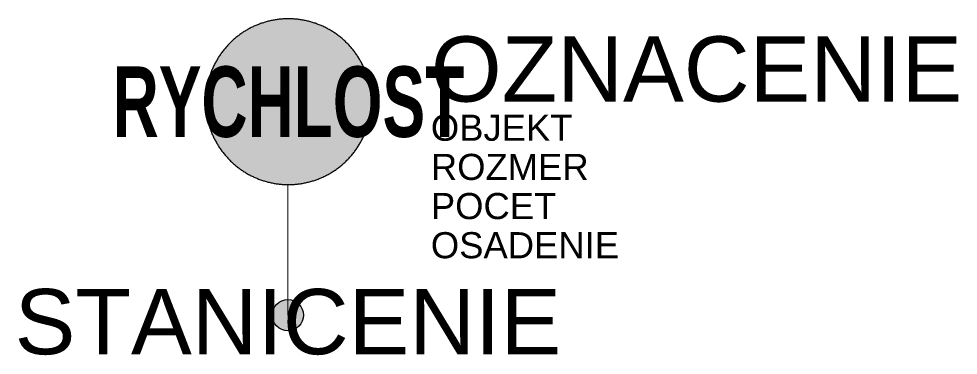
# Model space of a CAD drawing. Header units: metres. Extents: x -10.3 to 25.7, y -1.5 to 11.3.
import ezdxf
from ezdxf.enums import TextEntityAlignment as Align

# ---------------------------------------------------------------- set-up
doc = ezdxf.new("R2010")
doc.units = ezdxf.units.M
doc.layers.get('Defpoints').update_dxf_attribs({"color": 140, "lineweight": 5})
doc.styles.add('DZ', font='arialbd.ttf')
doc.styles.get("Standard").update_dxf_attribs({"font": 'arial.ttf'})

msp = doc.modelspace()

# ---------------------------------------------------------------- hatches: boundary and pattern name
at = {"true_color": 0xf1efea}
msp.add_hatch(color=7, dxfattribs=at).paths.add_polyline_path([(3.194752500000051, 8.174892500000006), (3.194455500000005, 8.2143065), (3.193768499999807, 8.253702500000003), (3.192550499999927, 8.293020500000004), (3.190798499999802, 8.332263500000003), (3.188587499999814, 8.371506500000002), (3.185920500000067, 8.410596500000004), (3.182797500000108, 8.449689499999998), (3.179215499999829, 8.488626500000002), (3.175099499999762, 8.527563500000007), (3.170527499999936, 8.566350500000006), (3.165424499999974, 8.605059500000003), (3.159937500000071, 8.643693500000005), (3.153916499999925, 8.682249500000005), (3.14743950000002, 8.7206555), (3.140506499999903, 8.7589835), (3.133114499999921, 8.797161500000001), (3.125266499999727, 8.835261500000001), (3.116959499999668, 8.873208499999997), (3.108196499999851, 8.911002500000002), (3.098977499999821, 8.948721499999998), (3.089299499999926, 8.986365499999998), (3.079165499999819, 9.023778499999999), (3.068497499999923, 9.061116500000004), (3.057448499999738, 9.098226500000003), (3.04601849999972, 9.135258499999999), (3.034054499999913, 9.172140500000005), (3.021634499999893, 9.208791499999997), (3.008833500000039, 9.2453675), (2.995498499999941, 9.281715499999997), (2.98178250000001, 9.317988500000006), (2.96760749999976, 9.3540305), (2.953054499999782, 9.389844500000002), (2.938042499999939, 9.4255055), (2.922574499999884, 9.4610135), (2.906647499999965, 9.496371500000002), (2.890264499999832, 9.531423500000002), (2.873500499999865, 9.5664005), (2.856355500000065, 9.601071500000003), (2.838754500000052, 9.635589500000002), (2.820694499999719, 9.6698795), (2.802253500000008, 9.704016500000002), (2.783356500000083, 9.7378505), (2.76400049999984, 9.771528500000002), (2.744341499999793, 9.804981500000004), (2.724148499999957, 9.838128500000003), (2.703652499999864, 9.871122500000006), (2.682697499999906, 9.903813500000005), (2.661283500000083, 9.9363515), (2.639491500000078, 9.968583500000001), (2.617315499999679, 10.0005875), (2.594686500000082, 10.0322855), (2.571748500000014, 10.0637555), (2.54827949999981, 10.0949975), (2.524504499999695, 10.1259365), (2.500273499999823, 10.1565695), (2.475736500000041, 10.18697150000001), (2.450668499999667, 10.2171485), (2.425291499999732, 10.2469415), (2.399536500000069, 10.2765065), (2.373325499999739, 10.3057685), (2.346805499999848, 10.3347995), (2.319832499999849, 10.3634525), (2.292475499999911, 10.39179650000001), (2.264815499999715, 10.4198405), (2.236696500000109, 10.4475755), (2.208352499999821, 10.4749325), (2.179699499999971, 10.5019055), (2.15066849999994, 10.5284255), (2.121406499999923, 10.5546365), (2.091841500000102, 10.5803915), (2.062048499999948, 10.6057685), (2.031871499999854, 10.6307615), (2.001469499999986, 10.6553735), (1.970836499999679, 10.6796045), (1.939897499999917, 10.7033795), (1.908655499999897, 10.7267735), (1.877185499999998, 10.74978650000001), (1.845409499999734, 10.7724155), (1.813483500000077, 10.7945915), (1.781251500000055, 10.8163835), (1.748713499999669, 10.8377975), (1.716022499999783, 10.8587525), (1.683028500000093, 10.8792485), (1.649881499999994, 10.8994415), (1.616428499999985, 10.9191785), (1.582750499999749, 10.9384565), (1.548916499999907, 10.9573535), (1.514779499999806, 10.9757945), (1.48048949999975, 10.9938545), (1.445971499999816, 11.0114555), (1.411300499999927, 11.02867850000001), (1.376323499999673, 11.0454425), (1.34127149999995, 11.0617475), (1.305913499999862, 11.0776745), (1.270405499999926, 11.09314250000001), (1.234744500000035, 11.1081545), (1.198852499999704, 11.1227855), (1.16281049999998, 11.13688250000001), (1.126615499999845, 11.1506735), (1.090267499999756, 11.16393350000001), (1.053691499999788, 11.1767345), (1.017040499999895, 11.1891545), (0.9801585000000177, 11.2011185), (0.9431264999998366, 11.2126235), (0.9059414999997006, 11.2236725), (0.868678499999989, 11.2342655), (0.8311874999999436, 11.2443995), (0.7936214999999738, 11.2540775), (0.7559025000000492, 11.2632965), (0.7181084999997456, 11.2721375), (0.6800834999999115, 11.2804415), (0.6420614999997287, 11.2882895), (0.6038085000000155, 11.2956815), (0.5654804999999232, 11.3026175), (0.5270744999998005, 11.3090945), (0.4885934999997534, 11.3150375), (0.4499594999997516, 11.3205995), (0.4112504999998254, 11.3256275), (0.3723884999999445, 11.3301995), (0.3335265000000636, 11.3343155), (0.2945894999998036, 11.3379725), (0.2554964999999374, 11.3410985), (0.2163314999997983, 11.3437655), (0.1771635000000078, 11.3459735), (0.1379204999998382, 11.3476505), (0.09852449999971391, 11.3488685), (0.05913149999969569, 11.3496305), (0.01973550000002611, 11.3498615), (-0.01973550000002255, 11.3496305), (-0.05913150000014689, 11.3488685), (-0.09845249999989214, 11.3476505), (-0.1376955000000617, 11.3459735), (-0.1769385000002313, 11.3437655), (-0.2160284999999913, 11.3410985), (-0.2551185000002061, 11.3379725), (-0.2940555000000113, 11.3343155), (-0.3329954999999227, 11.3301995), (-0.371779500000228, 11.3256275), (-0.4104915000002602, 11.3205995), (-0.449122500000156, 11.3150375), (-0.4876815000002335, 11.3090945), (-0.5260845000002501, 11.3026175), (-0.5644154999999937, 11.2956815), (-0.6025905000001313, 11.2882895), (-0.6406904999998897, 11.2804415), (-0.6786375000001481, 11.2721375), (-0.7164345000001031, 11.2632965), (-0.7541535000000277, 11.2540775), (-0.7917944999999218, 11.2443995), (-0.8292105000000429, 11.2342655), (-0.8665485000001336, 11.2236725), (-0.9036555000002391, 11.2126235), (-0.9406905000000716, 11.2011185), (-0.977569500000298, 11.1891545), (-1.014223500000297, 11.1767345), (-1.050799500000265, 11.16393350000001), (-1.087147499999899, 11.1506735), (-1.123417499999958, 11.13688250000001), (-1.159459500000137, 11.1227855), (-1.195273499999983, 11.1081545), (-1.230934500000329, 11.09314250000001), (-1.266445499999916, 11.0776745), (-1.301800499999898, 11.0617475), (-1.336930500000106, 11.0454425), (-1.371829500000329, 11.02867850000001), (-1.406500500000218, 11.0114555), (-1.441018500000153, 10.9938545), (-1.475308500000208, 10.9757945), (-1.509445500000309, 10.9573535), (-1.543279500000152, 10.9384565), (-1.576960500000039, 10.9191785), (-1.610410499999942, 10.8994415), (-1.643557500000041, 10.8792485), (-1.676554500000291, 10.8587525), (-1.709242500000071, 10.8377975), (-1.741780500000003, 10.8163835), (-1.774012500000024, 10.7945915), (-1.806016500000167, 10.7724155), (-1.837717500000052, 10.74978650000001), (-1.869187499999951, 10.7267735), (-1.900429499999971, 10.7033795), (-1.931365500000082, 10.6796045), (-1.961998499999934, 10.6553735), (-1.992403499999908, 10.6307615), (-2.022577499999896, 10.6057685), (-2.05237050000005, 10.5803915), (-2.081938499999977, 10.5546365), (-2.111197499999887, 10.5284255), (-2.140231500000025, 10.5019055), (-2.168881500000223, 10.4749325), (-2.197228500000163, 10.4475755), (-2.225344500000118, 10.4198405), (-2.253007499999965, 10.39179650000001), (-2.280361500000252, 10.3634525), (-2.307337499999901, 10.3347995), (-2.333854500000141, 10.3057685), (-2.360068500000123, 10.2765065), (-2.385823500000241, 10.2469415), (-2.411197500000069, 10.2171485), (-2.436190500000064, 10.18697150000001), (-2.460802500000225, 10.1565695), (-2.485036500000204, 10.1259365), (-2.508808500000212, 10.0949975), (-2.532202500000038, 10.0637555), (-2.555215500000029, 10.0322855), (-2.577847500000187, 10.0005875), (-2.600020500000026, 9.968583500000001), (-2.621815500000137, 9.9363515), (-2.643226500000308, 9.903813500000005), (-2.664181500000266, 9.871122500000006), (-2.684680500000011, 9.838128500000003), (-2.704873500000302, 9.804981500000004), (-2.724607500000273, 9.771528500000002), (-2.743885500000031, 9.7378505), (-2.762785500000062, 9.704016500000002), (-2.781223500000122, 9.6698795), (-2.7992835, 9.635589500000002), (-2.816887500000119, 9.601071500000003), (-2.834107500000298, 9.5664005), (-2.850871500000265, 9.531423500000002), (-2.867179500000018, 9.496371500000002), (-2.883103500000287, 9.4610135), (-2.898571499999887, 9.4255055), (-2.913583500000184, 9.389844500000002), (-2.928214500000193, 9.3540305), (-2.942311499999958, 9.317988500000006), (-2.956102500000268, 9.281715499999997), (-2.969362499999987, 9.2453675), (-2.982163500000295, 9.208791499999997), (-2.994583500000315, 9.172140500000005), (-3.006547500000122, 9.135258499999999), (-3.018055500000171, 9.098226500000003), (-3.029104499999901, 9.061116500000004), (-3.039694500000222, 9.023778499999999), (-3.049828500000329, 8.986365499999998), (-3.059506500000223, 8.948721499999998), (-3.068728499999905, 8.911002500000002), (-3.077566500000101, 8.873208499999997), (-3.08587350000016, 8.835261500000001), (-3.0937214999999, 8.797161500000001), (-3.101113499999881, 8.7589835), (-3.108046499999999, 8.7206555), (-3.114523499999903, 8.682249500000005), (-3.120466500000019, 8.643693500000005), (-3.126028500000301, 8.605059500000003), (-3.13105949999999, 8.566350500000006), (-3.135631500000271, 8.527563500000007), (-3.139744500000232, 8.488626500000002), (-3.143404500000086, 8.449689499999998), (-3.146527500000046, 8.410596500000004), (-3.149194500000247, 8.371506500000002), (-3.151405500000235, 8.332263500000003), (-3.153079500000329, 8.293020500000004), (-3.154300500000316, 8.253702500000003), (-3.155062499999984, 8.2143065), (-3.155290500000318, 8.1748355), (-3.155062499999984, 8.135439499999997), (-3.154300500000316, 8.0960435), (-3.153079500000329, 8.056647500000004), (-3.151405500000235, 8.017404500000005), (-3.149194500000247, 7.978239500000001), (-3.146527500000046, 7.939071500000004), (-3.143404500000086, 7.899981500000003), (-3.139744500000232, 7.861044499999998), (-3.135631500000271, 7.822182500000004), (-3.13105949999999, 7.783320500000002), (-3.126028500000301, 7.744608500000005), (-3.120466500000019, 7.705977500000003), (-3.114523499999903, 7.667496500000006), (-3.108046499999999, 7.629090499999997), (-3.101113499999881, 7.590762500000004), (-3.0937214999999, 7.552509500000006), (-3.08587350000016, 7.514484500000002), (-3.077566500000101, 7.476462500000004), (-3.068728499999905, 7.438665500000006), (-3.059506500000223, 7.400946500000003), (-3.049828500000329, 7.363380499999998), (-3.039694500000222, 7.325889500000002), (-3.029104499999901, 7.288629500000006), (-3.018055500000171, 7.251444499999998), (-3.006547500000122, 7.214409500000002), (-2.994583500000315, 7.177530500000003), (-2.982163500000295, 7.140876499999997), (-2.969362499999987, 7.104300500000001), (-2.956102500000268, 7.067952499999997), (-2.942311499999958, 7.031757500000005), (-2.928214500000193, 6.995715500000003), (-2.913583500000184, 6.959826499999998), (-2.898571499999887, 6.924165500000001), (-2.883103500000287, 6.888654500000001), (-2.867179500000018, 6.853299499999999), (-2.850871500000265, 6.818247500000005), (-2.834107500000298, 6.7832705), (-2.816887500000119, 6.748599500000005), (-2.7992835, 6.714081499999999), (-2.781223500000122, 6.6797915), (-2.762785500000062, 6.645654499999999), (-2.743885500000031, 6.6118205), (-2.724607500000273, 6.578139499999999), (-2.704873500000302, 6.544689499999997), (-2.684680500000011, 6.511542499999997), (-2.664181500000266, 6.478545500000003), (-2.643226500000308, 6.445857500000002), (-2.621815500000137, 6.4133195), (-2.600020500000026, 6.3810875), (-2.577847500000187, 6.349158500000001), (-2.555215500000029, 6.317382500000001), (-2.532202500000038, 6.285912500000002), (-2.508808500000212, 6.254670500000003), (-2.485036500000204, 6.223734499999999), (-2.460802500000225, 6.193101500000004), (-2.436190500000064, 6.162696500000003), (-2.411197500000069, 6.1325225), (-2.385823500000241, 6.102729500000002), (-2.360068500000123, 6.073161500000005), (-2.333854500000141, 6.043902500000002), (-2.307337499999901, 6.014868499999999), (-2.280361500000252, 5.9862185), (-2.253007499999965, 5.957871500000003), (-2.225344500000118, 5.929755500000006), (-2.197228500000163, 5.902092500000002), (-2.168881500000223, 5.874738499999999), (-2.140231500000025, 5.847762500000002), (-2.111197499999887, 5.821245499999996), (-2.081938499999977, 5.7950315), (-2.05237050000005, 5.769276499999997), (-2.022577499999896, 5.743902499999997), (-1.992403499999908, 5.7188315), (-1.961998499999934, 5.694297499999998), (-1.931365500000082, 5.670063500000005), (-1.900429499999971, 5.646291499999997), (-1.869187499999951, 5.622819499999999), (-1.837717500000052, 5.599884500000002), (-1.806016500000167, 5.5772525), (-1.774012500000024, 5.555079499999998), (-1.741780500000003, 5.533284500000001), (-1.709242500000071, 5.5118735), (-1.676554500000291, 5.490918499999999), (-1.643557500000041, 5.470419499999998), (-1.610410499999942, 5.450226500000007), (-1.576960500000039, 5.430567500000002), (-1.543279500000152, 5.4112145), (-1.509445500000309, 5.392314500000005), (-1.475308500000208, 5.373876500000001), (-1.441018500000153, 5.355816500000003), (-1.406500500000218, 5.338212500000004), (-1.371829500000329, 5.321067500000005), (-1.336930500000106, 5.304303500000003), (-1.301800499999898, 5.287920500000006), (-1.266445499999916, 5.2719965), (-1.230934500000329, 5.256528500000002), (-1.195273499999983, 5.241516500000003), (-1.159459500000137, 5.226960499999997), (-1.123417499999958, 5.212788500000002), (-1.087147499999899, 5.1990725), (-1.050799500000265, 5.185737500000002), (-1.014223500000297, 5.172936499999999), (-0.977569500000298, 5.1605165), (-0.9406905000000716, 5.148552500000001), (-0.9036555000002391, 5.137122499999997), (-0.8665485000001336, 5.126073499999997), (-0.8292105000000429, 5.115405500000001), (-0.7917944999999218, 5.105271500000001), (-0.7541535000000277, 5.0955935), (-0.7164345000001031, 5.086371500000006), (-0.6786375000001481, 5.077608500000004), (-0.6406904999998897, 5.069304500000001), (-0.6025905000001313, 5.061456499999998), (-0.5644154999999937, 5.054064500000003), (-0.5260845000002501, 5.047128500000007), (-0.4876815000002335, 5.040651500000003), (-0.449122500000156, 5.034633500000005), (-0.4104915000002602, 5.029146500000003), (-0.371779500000228, 5.024040500000005), (-0.3329954999999227, 5.019468500000002), (-0.2940555000000113, 5.015355500000005), (-0.2551185000002061, 5.011773499999997), (-0.2160284999999913, 5.008647500000002), (-0.1769385000002313, 5.0059805), (-0.1376955000000617, 5.003772500000004), (-0.09845249999989214, 5.0020205), (-0.05913150000014689, 5.000799500000007), (-0.01973550000002255, 5.0001155), (0.01973550000002611, 4.9998845), (0.05913149999969569, 5.0001155), (0.09852449999971391, 5.000799500000007), (0.1379204999998382, 5.0020205), (0.1771635000000078, 5.003772500000004), (0.2163314999997983, 5.0059805), (0.2554964999999374, 5.008647500000002), (0.2945894999998036, 5.011773499999997), (0.3335265000000636, 5.015355500000005), (0.3723884999999445, 5.019468500000002), (0.4112504999998254, 5.024040500000005), (0.4499594999997516, 5.029146500000003), (0.4885934999997534, 5.034633500000005), (0.5270744999998005, 5.040651500000003), (0.5654804999999232, 5.047128500000007), (0.6038085000000155, 5.054064500000003), (0.6420614999997287, 5.061456499999998), (0.6800834999999115, 5.069304500000001), (0.7181084999997456, 5.077608500000004), (0.7559025000000492, 5.086371500000006), (0.7936214999999738, 5.0955935), (0.8311874999999436, 5.105271500000001), (0.868678499999989, 5.115405500000001), (0.9059414999997006, 5.126073499999997), (0.9431264999998366, 5.137122499999997), (0.9801585000000177, 5.148552500000001), (1.017040499999895, 5.1605165), (1.053691499999788, 5.172936499999999), (1.090267499999756, 5.185737500000002), (1.126615499999845, 5.1990725), (1.16281049999998, 5.212788500000002), (1.198852499999704, 5.226960499999997), (1.234744500000035, 5.241516500000003), (1.270405499999926, 5.256528500000002), (1.305913499999862, 5.2719965), (1.34127149999995, 5.287920500000006), (1.376323499999673, 5.304303500000003), (1.411300499999927, 5.321067500000005), (1.445971499999816, 5.338212500000004), (1.48048949999975, 5.355816500000003), (1.514779499999806, 5.373876500000001), (1.548916499999907, 5.392314500000005), (1.582750499999749, 5.4112145), (1.616428499999985, 5.430567500000002), (1.649881499999994, 5.450226500000007), (1.683028500000093, 5.470419499999998), (1.716022499999783, 5.490918499999999), (1.748713499999669, 5.5118735), (1.781251500000055, 5.533284500000001), (1.813483500000077, 5.555079499999998), (1.845409499999734, 5.5772525), (1.877185499999998, 5.599884500000002), (1.908655499999897, 5.622819499999999), (1.939897499999917, 5.646291499999997), (1.970836499999679, 5.670063500000005), (2.001469499999986, 5.694297499999998), (2.031871499999854, 5.7188315), (2.062048499999948, 5.743902499999997), (2.091841500000102, 5.769276499999997), (2.121406499999923, 5.7950315), (2.15066849999994, 5.821245499999996), (2.179699499999971, 5.847762500000002), (2.208352499999821, 5.874738499999999), (2.236696500000109, 5.902092500000002), (2.264815499999715, 5.929755500000006), (2.292475499999911, 5.957871500000003), (2.319832499999849, 5.9862185), (2.346805499999848, 6.014868499999999), (2.373325499999739, 6.043902500000002), (2.399536500000069, 6.073161500000005), (2.425291499999732, 6.102729500000002), (2.450668499999667, 6.1325225), (2.475736500000041, 6.162696500000003), (2.500273499999823, 6.193101500000004), (2.524504499999695, 6.223734499999999), (2.54827949999981, 6.254670500000003), (2.571748500000014, 6.285912500000002), (2.594686500000082, 6.317382500000001), (2.617315499999679, 6.349158500000001), (2.639491500000078, 6.3810875), (2.661283500000083, 6.4133195), (2.682697499999906, 6.445857500000002), (2.703652499999864, 6.478545500000003), (2.724148499999957, 6.511542499999997), (2.744341499999793, 6.544689499999997), (2.76400049999984, 6.578139499999999), (2.783356500000083, 6.6118205), (2.802253500000008, 6.645654499999999), (2.820694499999719, 6.6797915), (2.838754500000052, 6.714081499999999), (2.856355500000065, 6.748599500000005), (2.873500499999865, 6.7832705), (2.890264499999832, 6.818247500000005), (2.906647499999965, 6.853299499999999), (2.922574499999884, 6.888654500000001), (2.938042499999939, 6.924165500000001), (2.953054499999782, 6.959826499999998), (2.96760749999976, 6.995715500000003), (2.98178250000001, 7.031757500000005), (2.995498499999941, 7.067952499999997), (3.008833500000039, 7.104300500000001), (3.021634499999893, 7.140876499999997), (3.034054499999913, 7.177530500000003), (3.04601849999972, 7.214409500000002), (3.057448499999738, 7.251444499999998), (3.068497499999923, 7.288629500000006), (3.079165499999819, 7.325889500000002), (3.089299499999926, 7.363380499999998), (3.098977499999821, 7.400946500000003), (3.108196499999851, 7.438665500000006), (3.116959499999668, 7.476462500000004), (3.125266499999727, 7.514484500000002), (3.133114499999921, 7.552509500000006), (3.140506499999903, 7.590762500000004), (3.14743950000002, 7.629090499999997), (3.153916499999925, 7.667496500000006), (3.159937500000071, 7.705977500000003), (3.165424499999974, 7.744608500000005), (3.170527499999936, 7.783320500000002), (3.175099499999762, 7.822182500000004), (3.179215499999829, 7.861044499999998), (3.182797500000108, 7.899981500000003), (3.185920500000067, 7.939071500000004), (3.188587499999814, 7.978239500000001), (3.190798499999802, 8.017404500000005), (3.192550499999927, 8.056647500000004), (3.193768499999807, 8.0960435), (3.194455500000005, 8.135439499999997), (3.194683499999885, 8.1748355)])
h = msp.add_hatch(color=0)
h.dxf.hatch_style = 1
h.paths.add_polyline_path([(0.6, 0, 1), (-0.6, 0, 1)])

# ---------------------------------------------------------------- linework, layer by layer
at = {"lineweight": 9}
msp.add_line((1.77635683940025e-15, 5), (8.881784197001252e-16, 2.5), dxfattribs=at)
at = {"color": 0, "lineweight": 9}
msp.add_line((8.881784197001252e-16, 2.5), (0, 0), dxfattribs=at)
at = {"color": 7, "true_color": 0xf1efea}
msp.add_lwpolyline([(3.194752500000051, 8.174892500000006), (3.194455500000005, 8.2143065), (3.193768499999807, 8.253702500000003), (3.192550499999927, 8.293020500000004), (3.190798499999802, 8.332263500000003), (3.188587499999814, 8.371506500000002), (3.185920500000067, 8.410596500000004), (3.182797500000108, 8.449689499999998), (3.179215499999829, 8.488626500000002), (3.175099499999762, 8.527563500000007), (3.170527499999936, 8.566350500000006), (3.165424499999974, 8.605059500000003), (3.159937500000071, 8.643693500000005), (3.153916499999925, 8.682249500000005), (3.14743950000002, 8.7206555), (3.140506499999903, 8.7589835), (3.133114499999921, 8.797161500000001), (3.125266499999727, 8.835261500000001), (3.116959499999668, 8.873208499999997), (3.108196499999851, 8.911002500000002), (3.098977499999821, 8.948721499999998), (3.089299499999926, 8.986365499999998), (3.079165499999819, 9.023778499999999), (3.068497499999923, 9.061116500000004), (3.057448499999738, 9.098226500000003), (3.04601849999972, 9.135258499999999), (3.034054499999913, 9.172140500000005), (3.021634499999893, 9.208791499999997), (3.008833500000039, 9.2453675), (2.995498499999941, 9.281715499999997), (2.98178250000001, 9.317988500000006), (2.96760749999976, 9.3540305), (2.953054499999782, 9.389844500000002), (2.938042499999939, 9.4255055), (2.922574499999884, 9.4610135), (2.906647499999965, 9.496371500000002), (2.890264499999832, 9.531423500000002), (2.873500499999865, 9.5664005), (2.856355500000065, 9.601071500000003), (2.838754500000052, 9.635589500000002), (2.820694499999719, 9.6698795), (2.802253500000008, 9.704016500000002), (2.783356500000083, 9.7378505), (2.76400049999984, 9.771528500000002), (2.744341499999793, 9.804981500000004), (2.724148499999957, 9.838128500000003), (2.703652499999864, 9.871122500000006), (2.682697499999906, 9.903813500000005), (2.661283500000083, 9.9363515), (2.639491500000078, 9.968583500000001), (2.617315499999679, 10.0005875), (2.594686500000082, 10.0322855), (2.571748500000014, 10.0637555), (2.54827949999981, 10.0949975), (2.524504499999695, 10.1259365), (2.500273499999823, 10.1565695), (2.475736500000041, 10.18697150000001), (2.450668499999667, 10.2171485), (2.425291499999732, 10.2469415), (2.399536500000069, 10.2765065), (2.373325499999739, 10.3057685), (2.346805499999848, 10.3347995), (2.319832499999849, 10.3634525), (2.292475499999911, 10.39179650000001), (2.264815499999715, 10.4198405), (2.236696500000109, 10.4475755), (2.208352499999821, 10.4749325), (2.179699499999971, 10.5019055), (2.15066849999994, 10.5284255), (2.121406499999923, 10.5546365), (2.091841500000102, 10.5803915), (2.062048499999948, 10.6057685), (2.031871499999854, 10.6307615), (2.001469499999986, 10.6553735), (1.970836499999679, 10.6796045), (1.939897499999917, 10.7033795), (1.908655499999897, 10.7267735), (1.877185499999998, 10.74978650000001), (1.845409499999734, 10.7724155), (1.813483500000077, 10.7945915), (1.781251500000055, 10.8163835), (1.748713499999669, 10.8377975), (1.716022499999783, 10.8587525), (1.683028500000093, 10.8792485), (1.649881499999994, 10.8994415), (1.616428499999985, 10.9191785), (1.582750499999749, 10.9384565), (1.548916499999907, 10.9573535), (1.514779499999806, 10.9757945), (1.48048949999975, 10.9938545), (1.445971499999816, 11.0114555), (1.411300499999927, 11.02867850000001), (1.376323499999673, 11.0454425), (1.34127149999995, 11.0617475), (1.305913499999862, 11.0776745), (1.270405499999926, 11.09314250000001), (1.234744500000035, 11.1081545), (1.198852499999704, 11.1227855), (1.16281049999998, 11.13688250000001), (1.126615499999845, 11.1506735), (1.090267499999756, 11.16393350000001), (1.053691499999788, 11.1767345), (1.017040499999895, 11.1891545), (0.9801585000000177, 11.2011185), (0.9431264999998366, 11.2126235), (0.9059414999997006, 11.2236725), (0.868678499999989, 11.2342655), (0.8311874999999436, 11.2443995), (0.7936214999999738, 11.2540775), (0.7559025000000492, 11.2632965), (0.7181084999997456, 11.2721375), (0.6800834999999115, 11.2804415), (0.6420614999997287, 11.2882895), (0.6038085000000155, 11.2956815), (0.5654804999999232, 11.3026175), (0.5270744999998005, 11.3090945), (0.4885934999997534, 11.3150375), (0.4499594999997516, 11.3205995), (0.4112504999998254, 11.3256275), (0.3723884999999445, 11.3301995), (0.3335265000000636, 11.3343155), (0.2945894999998036, 11.3379725), (0.2554964999999374, 11.3410985), (0.2163314999997983, 11.3437655), (0.1771635000000078, 11.3459735), (0.1379204999998382, 11.3476505), (0.09852449999971391, 11.3488685), (0.05913149999969569, 11.3496305), (0.01973550000002611, 11.3498615), (-0.01973550000002255, 11.3496305), (-0.05913150000014689, 11.3488685), (-0.09845249999989214, 11.3476505), (-0.1376955000000617, 11.3459735), (-0.1769385000002313, 11.3437655), (-0.2160284999999913, 11.3410985), (-0.2551185000002061, 11.3379725), (-0.2940555000000113, 11.3343155), (-0.3329954999999227, 11.3301995), (-0.371779500000228, 11.3256275), (-0.4104915000002602, 11.3205995), (-0.449122500000156, 11.3150375), (-0.4876815000002335, 11.3090945), (-0.5260845000002501, 11.3026175), (-0.5644154999999937, 11.2956815), (-0.6025905000001313, 11.2882895), (-0.6406904999998897, 11.2804415), (-0.6786375000001481, 11.2721375), (-0.7164345000001031, 11.2632965), (-0.7541535000000277, 11.2540775), (-0.7917944999999218, 11.2443995), (-0.8292105000000429, 11.2342655), (-0.8665485000001336, 11.2236725), (-0.9036555000002391, 11.2126235), (-0.9406905000000716, 11.2011185), (-0.977569500000298, 11.1891545), (-1.014223500000297, 11.1767345), (-1.050799500000265, 11.16393350000001), (-1.087147499999899, 11.1506735), (-1.123417499999958, 11.13688250000001), (-1.159459500000137, 11.1227855), (-1.195273499999983, 11.1081545), (-1.230934500000329, 11.09314250000001), (-1.266445499999916, 11.0776745), (-1.301800499999898, 11.0617475), (-1.336930500000106, 11.0454425), (-1.371829500000329, 11.02867850000001), (-1.406500500000218, 11.0114555), (-1.441018500000153, 10.9938545), (-1.475308500000208, 10.9757945), (-1.509445500000309, 10.9573535), (-1.543279500000152, 10.9384565), (-1.576960500000039, 10.9191785), (-1.610410499999942, 10.8994415), (-1.643557500000041, 10.8792485), (-1.676554500000291, 10.8587525), (-1.709242500000071, 10.8377975), (-1.741780500000003, 10.8163835), (-1.774012500000024, 10.7945915), (-1.806016500000167, 10.7724155), (-1.837717500000052, 10.74978650000001), (-1.869187499999951, 10.7267735), (-1.900429499999971, 10.7033795), (-1.931365500000082, 10.6796045), (-1.961998499999934, 10.6553735), (-1.992403499999908, 10.6307615), (-2.022577499999896, 10.6057685), (-2.05237050000005, 10.5803915), (-2.081938499999977, 10.5546365), (-2.111197499999887, 10.5284255), (-2.140231500000025, 10.5019055), (-2.168881500000223, 10.4749325), (-2.197228500000163, 10.4475755), (-2.225344500000118, 10.4198405), (-2.253007499999965, 10.39179650000001), (-2.280361500000252, 10.3634525), (-2.307337499999901, 10.3347995), (-2.333854500000141, 10.3057685), (-2.360068500000123, 10.2765065), (-2.385823500000241, 10.2469415), (-2.411197500000069, 10.2171485), (-2.436190500000064, 10.18697150000001), (-2.460802500000225, 10.1565695), (-2.485036500000204, 10.1259365), (-2.508808500000212, 10.0949975), (-2.532202500000038, 10.0637555), (-2.555215500000029, 10.0322855), (-2.577847500000187, 10.0005875), (-2.600020500000026, 9.968583500000001), (-2.621815500000137, 9.9363515), (-2.643226500000308, 9.903813500000005), (-2.664181500000266, 9.871122500000006), (-2.684680500000011, 9.838128500000003), (-2.704873500000302, 9.804981500000004), (-2.724607500000273, 9.771528500000002), (-2.743885500000031, 9.7378505), (-2.762785500000062, 9.704016500000002), (-2.781223500000122, 9.6698795), (-2.7992835, 9.635589500000002), (-2.816887500000119, 9.601071500000003), (-2.834107500000298, 9.5664005), (-2.850871500000265, 9.531423500000002), (-2.867179500000018, 9.496371500000002), (-2.883103500000287, 9.4610135), (-2.898571499999887, 9.4255055), (-2.913583500000184, 9.389844500000002), (-2.928214500000193, 9.3540305), (-2.942311499999958, 9.317988500000006), (-2.956102500000268, 9.281715499999997), (-2.969362499999987, 9.2453675), (-2.982163500000295, 9.208791499999997), (-2.994583500000315, 9.172140500000005), (-3.006547500000122, 9.135258499999999), (-3.018055500000171, 9.098226500000003), (-3.029104499999901, 9.061116500000004), (-3.039694500000222, 9.023778499999999), (-3.049828500000329, 8.986365499999998), (-3.059506500000223, 8.948721499999998), (-3.068728499999905, 8.911002500000002), (-3.077566500000101, 8.873208499999997), (-3.08587350000016, 8.835261500000001), (-3.0937214999999, 8.797161500000001), (-3.101113499999881, 8.7589835), (-3.108046499999999, 8.7206555), (-3.114523499999903, 8.682249500000005), (-3.120466500000019, 8.643693500000005), (-3.126028500000301, 8.605059500000003), (-3.13105949999999, 8.566350500000006), (-3.135631500000271, 8.527563500000007), (-3.139744500000232, 8.488626500000002), (-3.143404500000086, 8.449689499999998), (-3.146527500000046, 8.410596500000004), (-3.149194500000247, 8.371506500000002), (-3.151405500000235, 8.332263500000003), (-3.153079500000329, 8.293020500000004), (-3.154300500000316, 8.253702500000003), (-3.155062499999984, 8.2143065), (-3.155290500000318, 8.1748355), (-3.155062499999984, 8.135439499999997), (-3.154300500000316, 8.0960435), (-3.153079500000329, 8.056647500000004), (-3.151405500000235, 8.017404500000005), (-3.149194500000247, 7.978239500000001), (-3.146527500000046, 7.939071500000004), (-3.143404500000086, 7.899981500000003), (-3.139744500000232, 7.861044499999998), (-3.135631500000271, 7.822182500000004), (-3.13105949999999, 7.783320500000002), (-3.126028500000301, 7.744608500000005), (-3.120466500000019, 7.705977500000003), (-3.114523499999903, 7.667496500000006), (-3.108046499999999, 7.629090499999997), (-3.101113499999881, 7.590762500000004), (-3.0937214999999, 7.552509500000006), (-3.08587350000016, 7.514484500000002), (-3.077566500000101, 7.476462500000004), (-3.068728499999905, 7.438665500000006), (-3.059506500000223, 7.400946500000003), (-3.049828500000329, 7.363380499999998), (-3.039694500000222, 7.325889500000002), (-3.029104499999901, 7.288629500000006), (-3.018055500000171, 7.251444499999998), (-3.006547500000122, 7.214409500000002), (-2.994583500000315, 7.177530500000003), (-2.982163500000295, 7.140876499999997), (-2.969362499999987, 7.104300500000001), (-2.956102500000268, 7.067952499999997), (-2.942311499999958, 7.031757500000005), (-2.928214500000193, 6.995715500000003), (-2.913583500000184, 6.959826499999998), (-2.898571499999887, 6.924165500000001), (-2.883103500000287, 6.888654500000001), (-2.867179500000018, 6.853299499999999), (-2.850871500000265, 6.818247500000005), (-2.834107500000298, 6.7832705), (-2.816887500000119, 6.748599500000005), (-2.7992835, 6.714081499999999), (-2.781223500000122, 6.6797915), (-2.762785500000062, 6.645654499999999), (-2.743885500000031, 6.6118205), (-2.724607500000273, 6.578139499999999), (-2.704873500000302, 6.544689499999997), (-2.684680500000011, 6.511542499999997), (-2.664181500000266, 6.478545500000003), (-2.643226500000308, 6.445857500000002), (-2.621815500000137, 6.4133195), (-2.600020500000026, 6.3810875), (-2.577847500000187, 6.349158500000001), (-2.555215500000029, 6.317382500000001), (-2.532202500000038, 6.285912500000002), (-2.508808500000212, 6.254670500000003), (-2.485036500000204, 6.223734499999999), (-2.460802500000225, 6.193101500000004), (-2.436190500000064, 6.162696500000003), (-2.411197500000069, 6.1325225), (-2.385823500000241, 6.102729500000002), (-2.360068500000123, 6.073161500000005), (-2.333854500000141, 6.043902500000002), (-2.307337499999901, 6.014868499999999), (-2.280361500000252, 5.9862185), (-2.253007499999965, 5.957871500000003), (-2.225344500000118, 5.929755500000006), (-2.197228500000163, 5.902092500000002), (-2.168881500000223, 5.874738499999999), (-2.140231500000025, 5.847762500000002), (-2.111197499999887, 5.821245499999996), (-2.081938499999977, 5.7950315), (-2.05237050000005, 5.769276499999997), (-2.022577499999896, 5.743902499999997), (-1.992403499999908, 5.7188315), (-1.961998499999934, 5.694297499999998), (-1.931365500000082, 5.670063500000005), (-1.900429499999971, 5.646291499999997), (-1.869187499999951, 5.622819499999999), (-1.837717500000052, 5.599884500000002), (-1.806016500000167, 5.5772525), (-1.774012500000024, 5.555079499999998), (-1.741780500000003, 5.533284500000001), (-1.709242500000071, 5.5118735), (-1.676554500000291, 5.490918499999999), (-1.643557500000041, 5.470419499999998), (-1.610410499999942, 5.450226500000007), (-1.576960500000039, 5.430567500000002), (-1.543279500000152, 5.4112145), (-1.509445500000309, 5.392314500000005), (-1.475308500000208, 5.373876500000001), (-1.441018500000153, 5.355816500000003), (-1.406500500000218, 5.338212500000004), (-1.371829500000329, 5.321067500000005), (-1.336930500000106, 5.304303500000003), (-1.301800499999898, 5.287920500000006), (-1.266445499999916, 5.2719965), (-1.230934500000329, 5.256528500000002), (-1.195273499999983, 5.241516500000003), (-1.159459500000137, 5.226960499999997), (-1.123417499999958, 5.212788500000002), (-1.087147499999899, 5.1990725), (-1.050799500000265, 5.185737500000002), (-1.014223500000297, 5.172936499999999), (-0.977569500000298, 5.1605165), (-0.9406905000000716, 5.148552500000001), (-0.9036555000002391, 5.137122499999997), (-0.8665485000001336, 5.126073499999997), (-0.8292105000000429, 5.115405500000001), (-0.7917944999999218, 5.105271500000001), (-0.7541535000000277, 5.0955935), (-0.7164345000001031, 5.086371500000006), (-0.6786375000001481, 5.077608500000004), (-0.6406904999998897, 5.069304500000001), (-0.6025905000001313, 5.061456499999998), (-0.5644154999999937, 5.054064500000003), (-0.5260845000002501, 5.047128500000007), (-0.4876815000002335, 5.040651500000003), (-0.449122500000156, 5.034633500000005), (-0.4104915000002602, 5.029146500000003), (-0.371779500000228, 5.024040500000005), (-0.3329954999999227, 5.019468500000002), (-0.2940555000000113, 5.015355500000005), (-0.2551185000002061, 5.011773499999997), (-0.2160284999999913, 5.008647500000002), (-0.1769385000002313, 5.0059805), (-0.1376955000000617, 5.003772500000004), (-0.09845249999989214, 5.0020205), (-0.05913150000014689, 5.000799500000007), (-0.01973550000002255, 5.0001155), (0.01973550000002611, 4.9998845), (0.05913149999969569, 5.0001155), (0.09852449999971391, 5.000799500000007), (0.1379204999998382, 5.0020205), (0.1771635000000078, 5.003772500000004), (0.2163314999997983, 5.0059805), (0.2554964999999374, 5.008647500000002), (0.2945894999998036, 5.011773499999997), (0.3335265000000636, 5.015355500000005), (0.3723884999999445, 5.019468500000002), (0.4112504999998254, 5.024040500000005), (0.4499594999997516, 5.029146500000003), (0.4885934999997534, 5.034633500000005), (0.5270744999998005, 5.040651500000003), (0.5654804999999232, 5.047128500000007), (0.6038085000000155, 5.054064500000003), (0.6420614999997287, 5.061456499999998), (0.6800834999999115, 5.069304500000001), (0.7181084999997456, 5.077608500000004), (0.7559025000000492, 5.086371500000006), (0.7936214999999738, 5.0955935), (0.8311874999999436, 5.105271500000001), (0.868678499999989, 5.115405500000001), (0.9059414999997006, 5.126073499999997), (0.9431264999998366, 5.137122499999997), (0.9801585000000177, 5.148552500000001), (1.017040499999895, 5.1605165), (1.053691499999788, 5.172936499999999), (1.090267499999756, 5.185737500000002), (1.126615499999845, 5.1990725), (1.16281049999998, 5.212788500000002), (1.198852499999704, 5.226960499999997), (1.234744500000035, 5.241516500000003), (1.270405499999926, 5.256528500000002), (1.305913499999862, 5.2719965), (1.34127149999995, 5.287920500000006), (1.376323499999673, 5.304303500000003), (1.411300499999927, 5.321067500000005), (1.445971499999816, 5.338212500000004), (1.48048949999975, 5.355816500000003), (1.514779499999806, 5.373876500000001), (1.548916499999907, 5.392314500000005), (1.582750499999749, 5.4112145), (1.616428499999985, 5.430567500000002), (1.649881499999994, 5.450226500000007), (1.683028500000093, 5.470419499999998), (1.716022499999783, 5.490918499999999), (1.748713499999669, 5.5118735), (1.781251500000055, 5.533284500000001), (1.813483500000077, 5.555079499999998), (1.845409499999734, 5.5772525), (1.877185499999998, 5.599884500000002), (1.908655499999897, 5.622819499999999), (1.939897499999917, 5.646291499999997), (1.970836499999679, 5.670063500000005), (2.001469499999986, 5.694297499999998), (2.031871499999854, 5.7188315), (2.062048499999948, 5.743902499999997), (2.091841500000102, 5.769276499999997), (2.121406499999923, 5.7950315), (2.15066849999994, 5.821245499999996), (2.179699499999971, 5.847762500000002), (2.208352499999821, 5.874738499999999), (2.236696500000109, 5.902092500000002), (2.264815499999715, 5.929755500000006), (2.292475499999911, 5.957871500000003), (2.319832499999849, 5.9862185), (2.346805499999848, 6.014868499999999), (2.373325499999739, 6.043902500000002), (2.399536500000069, 6.073161500000005), (2.425291499999732, 6.102729500000002), (2.450668499999667, 6.1325225), (2.475736500000041, 6.162696500000003), (2.500273499999823, 6.193101500000004), (2.524504499999695, 6.223734499999999), (2.54827949999981, 6.254670500000003), (2.571748500000014, 6.285912500000002), (2.594686500000082, 6.317382500000001), (2.617315499999679, 6.349158500000001), (2.639491500000078, 6.3810875), (2.661283500000083, 6.4133195), (2.682697499999906, 6.445857500000002), (2.703652499999864, 6.478545500000003), (2.724148499999957, 6.511542499999997), (2.744341499999793, 6.544689499999997), (2.76400049999984, 6.578139499999999), (2.783356500000083, 6.6118205), (2.802253500000008, 6.645654499999999), (2.820694499999719, 6.6797915), (2.838754500000052, 6.714081499999999), (2.856355500000065, 6.748599500000005), (2.873500499999865, 6.7832705), (2.890264499999832, 6.818247500000005), (2.906647499999965, 6.853299499999999), (2.922574499999884, 6.888654500000001), (2.938042499999939, 6.924165500000001), (2.953054499999782, 6.959826499999998), (2.96760749999976, 6.995715500000003), (2.98178250000001, 7.031757500000005), (2.995498499999941, 7.067952499999997), (3.008833500000039, 7.104300500000001), (3.021634499999893, 7.140876499999997), (3.034054499999913, 7.177530500000003), (3.04601849999972, 7.214409500000002), (3.057448499999738, 7.251444499999998), (3.068497499999923, 7.288629500000006), (3.079165499999819, 7.325889500000002), (3.089299499999926, 7.363380499999998), (3.098977499999821, 7.400946500000003), (3.108196499999851, 7.438665500000006), (3.116959499999668, 7.476462500000004), (3.125266499999727, 7.514484500000002), (3.133114499999921, 7.552509500000006), (3.140506499999903, 7.590762500000004), (3.14743950000002, 7.629090499999997), (3.153916499999925, 7.667496500000006), (3.159937500000071, 7.705977500000003), (3.165424499999974, 7.744608500000005), (3.170527499999936, 7.783320500000002), (3.175099499999762, 7.822182500000004), (3.179215499999829, 7.861044499999998), (3.182797500000108, 7.899981500000003), (3.185920500000067, 7.939071500000004), (3.188587499999814, 7.978239500000001), (3.190798499999802, 8.017404500000005), (3.192550499999927, 8.056647500000004), (3.193768499999807, 8.0960435), (3.194455500000005, 8.135439499999997), (3.194683499999885, 8.1748355), (3.194752500000051, 8.174892500000006)], dxfattribs=at)
at = {"color": 0}
msp.add_circle((0, 0), 0.6, dxfattribs=at)

# ---------------------------------------------------------------- texts
msp.add_attdef('OZNACENIE', (5.481789846991636, 8.17745651458881), '253-RYCHLOST', height=2.5)
at = {"color": 253, "true_color": 0x9b9b9b, "style": 'DZ', "width": 0.65}
msp.add_attdef('RYCHLOST', text='RYCHLOST', height=2.7, dxfattribs=at).set_placement((0.01972429154225708, 8.174845248542406), align=Align.MIDDLE_CENTER)
msp.add_attdef('STANICENIE', text='', height=2.5).set_placement((0, 1), align=Align.TOP_CENTER)
at = {"layer": 'Defpoints'}
for tag, p, s in [('OBJEKT', (5.481789846991636, 6.67745651458881), 'Jestvujúci'), ('ROZMER', (5.481789846991636, 5.17745651458881), '420/600/750/840'), ('POCET', (5.481789846991636, 3.67745651458881), ''), ('OSADENIE', (5.481789846991636, 2.17745651458881), '')]:
    msp.add_attdef(tag, p, s, height=1, dxfattribs=at)

doc.saveas('drawing.dxf')
